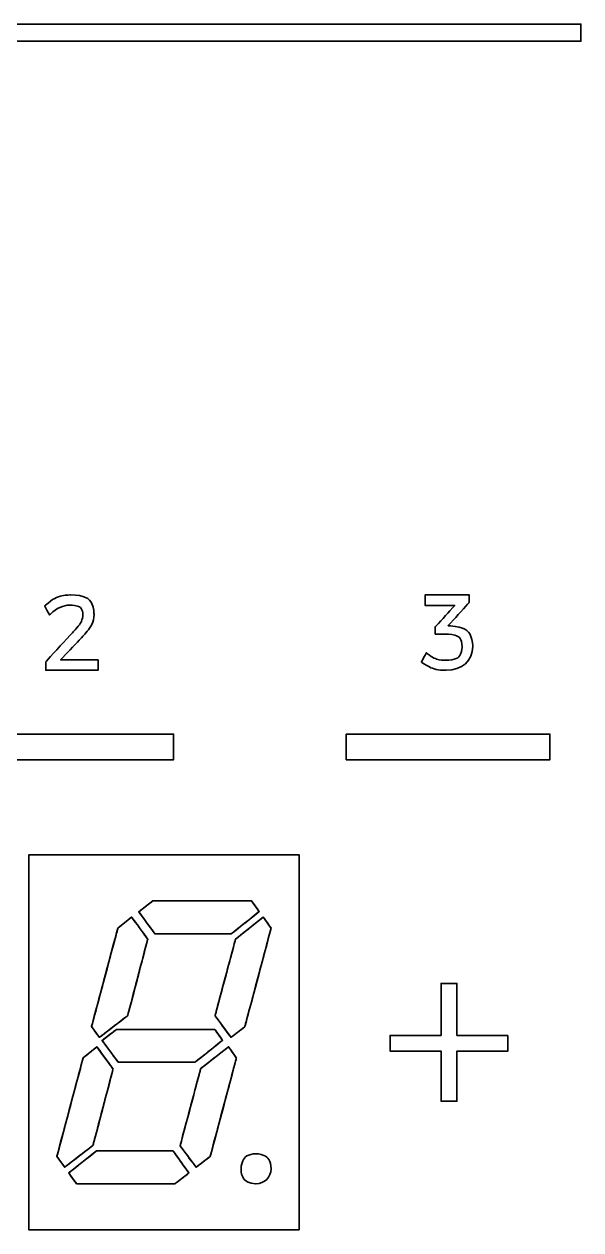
# Model space of a CAD drawing. Extents: x 6336 to 10269, y -393 to 3371.
# Drawn here: x 9113.6 to 9139.6, y 2136.8 to 2193.1 of the extents above; entities that cross this region are included whole.
import ezdxf

# ---------------------------------------------------------------- set-up
doc = ezdxf.new("R2010")
doc.units = 0
doc.header["$LTSCALE"] = 5
doc.layers.add('1', color=7, linetype='CONTINUOUS', true_color=0xffffff)

msp = doc.modelspace()

# ---------------------------------------------------------------- linework, layer by layer
at = {"layer": '1', "color": 7, "linetype": 'Continuous', "lineweight": 35}
for points, knots in [([(9074.571, 2192.293), (9074.571, 2192.293), (9139.571, 2192.293), (9139.571, 2192.293), (9139.571, 2192.293), (9139.571, 2192.293), (9139.571, 2193.093), (9139.571, 2193.093), (9139.571, 2193.093), (9139.571, 2193.093), (9074.571, 2193.093), (9074.571, 2193.093), (9074.571, 2193.093), (9074.571, 2193.093), (9074.571, 2192.293), (9074.571, 2192.293)], [0, 0, 0, 0, 0.2, 0.2, 0.2, 0.3, 0.4, 0.4, 0.4, 0.5, 0.6, 0.6, 0.6, 0.8, 1, 1, 1, 1]), ([(9114.839, 2165.586), (9115.1, 2165.839), (9115.43, 2165.99), (9115.721, 2165.99), (9115.721, 2165.99), (9116.113, 2165.99), (9116.339, 2165.819), (9116.339, 2165.522), (9116.339, 2165.522), (9116.339, 2165.323), (9116.162, 2165.017), (9115.888, 2164.744), (9115.888, 2164.744), (9115.888, 2164.744), (9114.607, 2163.35), (9114.607, 2163.35), (9114.607, 2163.35), (9114.607, 2163.35), (9114.607, 2162.949), (9114.607, 2162.949), (9114.607, 2162.949), (9114.607, 2162.949), (9117.051, 2162.949), (9117.051, 2162.949), (9117.051, 2162.949), (9117.051, 2162.949), (9117.051, 2163.435), (9117.051, 2163.435), (9117.051, 2163.435), (9117.051, 2163.435), (9115.297, 2163.435), (9115.297, 2163.435), (9115.297, 2163.435), (9115.297, 2163.435), (9116.242, 2164.437), (9116.242, 2164.437), (9116.242, 2164.437), (9116.522, 2164.736), (9116.857, 2165.176), (9116.857, 2165.576), (9116.857, 2165.576), (9116.857, 2166.117), (9116.43, 2166.466), (9115.768, 2166.466), (9115.768, 2166.466), (9115.361, 2166.466), (9114.931, 2166.29), (9114.588, 2165.982), (9114.588, 2165.982), (9114.588, 2165.982), (9114.554, 2165.951), (9114.554, 2165.951), (9114.554, 2165.951), (9114.554, 2165.951), (9114.782, 2165.533), (9114.782, 2165.533), (9114.782, 2165.533), (9114.782, 2165.533), (9114.839, 2165.586), (9114.839, 2165.586)], [0, 0, 0, 0, 0.0625, 0.0625, 0.0625, 0.09375, 0.125, 0.125, 0.125, 0.15625, 0.1875, 0.1875, 0.1875, 0.21875, 0.25, 0.25, 0.25, 0.28125, 0.3125, 0.3125, 0.3125, 0.34375, 0.375, 0.375, 0.375, 0.40625, 0.4375, 0.4375, 0.4375, 0.46875, 0.5, 0.5, 0.5, 0.53125, 0.5625, 0.5625, 0.5625, 0.59375, 0.625, 0.625, 0.625, 0.65625, 0.6875, 0.6875, 0.6875, 0.71875, 0.75, 0.75, 0.75, 0.78125, 0.8125, 0.8125, 0.8125, 0.84375, 0.875, 0.875, 0.875, 0.9375, 1, 1, 1, 1]), ([(9133.282, 2162.949), (9134.026, 2162.949), (9134.525, 2163.399), (9134.525, 2164.067), (9134.525, 2164.067), (9134.525, 2164.613), (9134.129, 2164.979), (9133.491, 2165.023), (9133.491, 2165.023), (9133.491, 2165.023), (9133.382, 2165.031), (9133.382, 2165.031), (9133.382, 2165.031), (9133.382, 2165.031), (9134.366, 2166.123), (9134.366, 2166.123), (9134.366, 2166.123), (9134.366, 2166.123), (9134.366, 2166.466), (9134.366, 2166.466), (9134.366, 2166.466), (9134.366, 2166.466), (9132.3, 2166.466), (9132.3, 2166.466), (9132.3, 2166.466), (9132.3, 2166.466), (9132.3, 2165.98), (9132.3, 2165.98), (9132.3, 2165.98), (9132.3, 2165.98), (9133.69, 2165.98), (9133.69, 2165.98), (9133.69, 2165.98), (9133.69, 2165.98), (9132.774, 2164.965), (9132.774, 2164.965), (9132.774, 2164.965), (9132.774, 2164.965), (9132.774, 2164.636), (9132.774, 2164.636), (9132.774, 2164.636), (9132.774, 2164.636), (9133.249, 2164.636), (9133.249, 2164.636), (9133.249, 2164.636), (9133.752, 2164.636), (9134.03, 2164.429), (9134.03, 2164.052), (9134.03, 2164.052), (9134.03, 2163.659), (9133.732, 2163.416), (9133.253, 2163.416), (9133.253, 2163.416), (9132.958, 2163.416), (9132.653, 2163.527), (9132.416, 2163.722), (9132.416, 2163.722), (9132.416, 2163.722), (9132.359, 2163.768), (9132.359, 2163.768), (9132.359, 2163.768), (9132.359, 2163.768), (9132.132, 2163.334), (9132.132, 2163.334), (9132.132, 2163.334), (9132.132, 2163.334), (9132.174, 2163.303), (9132.174, 2163.303), (9132.174, 2163.303), (9132.48, 2163.082), (9132.894, 2162.949), (9133.282, 2162.949)], [0, 0, 0, 0, 0.052632, 0.052632, 0.052632, 0.078947, 0.105263, 0.105263, 0.105263, 0.131579, 0.157895, 0.157895, 0.157895, 0.184211, 0.210526, 0.210526, 0.210526, 0.236842, 0.263158, 0.263158, 0.263158, 0.289474, 0.315789, 0.315789, 0.315789, 0.342105, 0.368421, 0.368421, 0.368421, 0.394737, 0.421053, 0.421053, 0.421053, 0.447368, 0.473684, 0.473684, 0.473684, 0.5, 0.526316, 0.526316, 0.526316, 0.552632, 0.578947, 0.578947, 0.578947, 0.605263, 0.631579, 0.631579, 0.631579, 0.657895, 0.684211, 0.684211, 0.684211, 0.710526, 0.736842, 0.736842, 0.736842, 0.763158, 0.789474, 0.789474, 0.789474, 0.815789, 0.842105, 0.842105, 0.842105, 0.868421, 0.894737, 0.894737, 0.894737, 0.947368, 1, 1, 1, 1]), ([(9111.072, 2158.777), (9111.072, 2158.777), (9120.573, 2158.777), (9120.573, 2158.777), (9120.573, 2158.777), (9120.573, 2158.777), (9120.573, 2159.977), (9120.573, 2159.977), (9120.573, 2159.977), (9120.573, 2159.977), (9111.072, 2159.977), (9111.072, 2159.977), (9111.072, 2159.977), (9111.072, 2159.977), (9111.072, 2158.777), (9111.072, 2158.777)], [0, 0, 0, 0, 0.2, 0.2, 0.2, 0.3, 0.4, 0.4, 0.4, 0.5, 0.6, 0.6, 0.6, 0.8, 1, 1, 1, 1]), ([(9111.072, 2158.777), (9111.072, 2158.777), (9120.573, 2158.777), (9120.573, 2158.777), (9120.573, 2158.777), (9120.573, 2158.777), (9120.573, 2159.977), (9120.573, 2159.977), (9120.573, 2159.977), (9120.573, 2159.977), (9111.072, 2159.977), (9111.072, 2159.977), (9111.072, 2159.977), (9111.072, 2159.977), (9111.072, 2158.777), (9111.072, 2158.777)], [0, 0, 0, 0, 0.2, 0.2, 0.2, 0.3, 0.4, 0.4, 0.4, 0.5, 0.6, 0.6, 0.6, 0.8, 1, 1, 1, 1]), ([(9128.627, 2158.777), (9128.627, 2158.777), (9138.127, 2158.777), (9138.127, 2158.777), (9138.127, 2158.777), (9138.127, 2158.777), (9138.127, 2159.977), (9138.127, 2159.977), (9138.127, 2159.977), (9138.127, 2159.977), (9128.627, 2159.977), (9128.627, 2159.977), (9128.627, 2159.977), (9128.627, 2159.977), (9128.627, 2158.777), (9128.627, 2158.777)], [0, 0, 0, 0, 0.2, 0.2, 0.2, 0.3, 0.4, 0.4, 0.4, 0.5, 0.6, 0.6, 0.6, 0.8, 1, 1, 1, 1]), ([(9128.627, 2158.777), (9128.627, 2158.777), (9138.127, 2158.777), (9138.127, 2158.777), (9138.127, 2158.777), (9138.127, 2158.777), (9138.127, 2159.977), (9138.127, 2159.977), (9138.127, 2159.977), (9138.127, 2159.977), (9128.627, 2159.977), (9128.627, 2159.977), (9128.627, 2159.977), (9128.627, 2159.977), (9128.627, 2158.777), (9128.627, 2158.777)], [0, 0, 0, 0, 0.2, 0.2, 0.2, 0.3, 0.4, 0.4, 0.4, 0.5, 0.6, 0.6, 0.6, 0.8, 1, 1, 1, 1]), ([(9126.421, 2136.847), (9126.421, 2136.847), (9113.821, 2136.847), (9113.821, 2136.847), (9113.821, 2136.847), (9113.821, 2136.847), (9113.821, 2154.346), (9113.821, 2154.346), (9113.821, 2154.346), (9113.821, 2154.346), (9126.421, 2154.346), (9126.421, 2154.346), (9126.421, 2154.346), (9126.421, 2154.346), (9126.421, 2136.847), (9126.421, 2136.847)], [0, 0, 0, 0, 0.2, 0.2, 0.2, 0.3, 0.4, 0.4, 0.4, 0.5, 0.6, 0.6, 0.6, 0.8, 1, 1, 1, 1]), ([(9126.421, 2136.847), (9126.421, 2136.847), (9113.821, 2136.847), (9113.821, 2136.847), (9113.821, 2136.847), (9113.821, 2136.847), (9113.821, 2154.346), (9113.821, 2154.346), (9113.821, 2154.346), (9113.821, 2154.346), (9126.421, 2154.346), (9126.421, 2154.346), (9126.421, 2154.346), (9126.421, 2154.346), (9126.421, 2136.847), (9126.421, 2136.847)], [0, 0, 0, 0, 0.2, 0.2, 0.2, 0.3, 0.4, 0.4, 0.4, 0.5, 0.6, 0.6, 0.6, 0.8, 1, 1, 1, 1]), ([(9119.607, 2152.196), (9119.607, 2152.196), (9118.942, 2151.684), (9118.942, 2151.684), (9118.942, 2151.684), (9118.942, 2151.684), (9119.692, 2150.664), (9119.692, 2150.664), (9119.692, 2150.664), (9119.692, 2150.664), (9123.272, 2150.664), (9123.272, 2150.664), (9123.272, 2150.664), (9123.272, 2150.664), (9124.563, 2151.692), (9124.563, 2151.692), (9124.563, 2151.692), (9124.563, 2151.692), (9124.201, 2152.196), (9124.201, 2152.196), (9124.201, 2152.196), (9124.201, 2152.196), (9119.607, 2152.196), (9119.607, 2152.196)], [0, 0, 0, 0, 0.142857, 0.142857, 0.142857, 0.214286, 0.285714, 0.285714, 0.285714, 0.357143, 0.428571, 0.428571, 0.428571, 0.5, 0.571429, 0.571429, 0.571429, 0.642857, 0.714286, 0.714286, 0.714286, 0.857143, 1, 1, 1, 1]), ([(9119.607, 2152.196), (9119.607, 2152.196), (9118.942, 2151.684), (9118.942, 2151.684), (9118.942, 2151.684), (9118.942, 2151.684), (9119.692, 2150.664), (9119.692, 2150.664), (9119.692, 2150.664), (9119.692, 2150.664), (9123.272, 2150.664), (9123.272, 2150.664), (9123.272, 2150.664), (9123.272, 2150.664), (9124.563, 2151.692), (9124.563, 2151.692), (9124.563, 2151.692), (9124.563, 2151.692), (9124.201, 2152.196), (9124.201, 2152.196), (9124.201, 2152.196), (9124.201, 2152.196), (9119.607, 2152.196), (9119.607, 2152.196)], [0, 0, 0, 0, 0.142857, 0.142857, 0.142857, 0.214286, 0.285714, 0.285714, 0.285714, 0.357143, 0.428571, 0.428571, 0.428571, 0.5, 0.571429, 0.571429, 0.571429, 0.642857, 0.714286, 0.714286, 0.714286, 0.857143, 1, 1, 1, 1]), ([(9123.272, 2150.664), (9123.272, 2150.664), (9119.692, 2150.664), (9119.692, 2150.664), (9119.692, 2150.664), (9119.692, 2150.664), (9118.942, 2151.684), (9118.942, 2151.684), (9118.942, 2151.684), (9118.942, 2151.684), (9119.607, 2152.196), (9119.607, 2152.196), (9119.607, 2152.196), (9119.607, 2152.196), (9124.201, 2152.196), (9124.201, 2152.196), (9124.201, 2152.196), (9124.201, 2152.196), (9124.563, 2151.692), (9124.563, 2151.692), (9124.563, 2151.692), (9124.563, 2151.692), (9123.272, 2150.664), (9123.272, 2150.664)], [0, 0, 0, 0, 0.142857, 0.142857, 0.142857, 0.214286, 0.285714, 0.285714, 0.285714, 0.357143, 0.428571, 0.428571, 0.428571, 0.5, 0.571429, 0.571429, 0.571429, 0.642857, 0.714286, 0.714286, 0.714286, 0.857143, 1, 1, 1, 1]), ([(9123.272, 2150.664), (9123.272, 2150.664), (9119.692, 2150.664), (9119.692, 2150.664), (9119.692, 2150.664), (9119.692, 2150.664), (9118.942, 2151.684), (9118.942, 2151.684), (9118.942, 2151.684), (9118.942, 2151.684), (9119.607, 2152.196), (9119.607, 2152.196), (9119.607, 2152.196), (9119.607, 2152.196), (9124.201, 2152.196), (9124.201, 2152.196), (9124.201, 2152.196), (9124.201, 2152.196), (9124.563, 2151.692), (9124.563, 2151.692), (9124.563, 2151.692), (9124.563, 2151.692), (9123.272, 2150.664), (9123.272, 2150.664)], [0, 0, 0, 0, 0.142857, 0.142857, 0.142857, 0.214286, 0.285714, 0.285714, 0.285714, 0.357143, 0.428571, 0.428571, 0.428571, 0.5, 0.571429, 0.571429, 0.571429, 0.642857, 0.714286, 0.714286, 0.714286, 0.857143, 1, 1, 1, 1]), ([(9118.612, 2151.439), (9118.612, 2151.439), (9117.968, 2150.916), (9117.968, 2150.916), (9117.968, 2150.916), (9117.968, 2150.916), (9116.743, 2146.33), (9116.743, 2146.33), (9116.743, 2146.33), (9116.743, 2146.33), (9117.109, 2145.825), (9117.109, 2145.825), (9117.109, 2145.825), (9117.109, 2145.825), (9118.426, 2146.839), (9118.426, 2146.839), (9118.426, 2146.839), (9118.426, 2146.839), (9119.365, 2150.408), (9119.365, 2150.408), (9119.365, 2150.408), (9119.365, 2150.408), (9118.612, 2151.439), (9118.612, 2151.439)], [0, 0, 0, 0, 0.142857, 0.142857, 0.142857, 0.214286, 0.285714, 0.285714, 0.285714, 0.357143, 0.428571, 0.428571, 0.428571, 0.5, 0.571429, 0.571429, 0.571429, 0.642857, 0.714286, 0.714286, 0.714286, 0.857143, 1, 1, 1, 1]), ([(9118.612, 2151.439), (9118.612, 2151.439), (9117.968, 2150.916), (9117.968, 2150.916), (9117.968, 2150.916), (9117.968, 2150.916), (9116.743, 2146.33), (9116.743, 2146.33), (9116.743, 2146.33), (9116.743, 2146.33), (9117.109, 2145.825), (9117.109, 2145.825), (9117.109, 2145.825), (9117.109, 2145.825), (9118.426, 2146.839), (9118.426, 2146.839), (9118.426, 2146.839), (9118.426, 2146.839), (9119.365, 2150.408), (9119.365, 2150.408), (9119.365, 2150.408), (9119.365, 2150.408), (9118.612, 2151.439), (9118.612, 2151.439)], [0, 0, 0, 0, 0.142857, 0.142857, 0.142857, 0.214286, 0.285714, 0.285714, 0.285714, 0.357143, 0.428571, 0.428571, 0.428571, 0.5, 0.571429, 0.571429, 0.571429, 0.642857, 0.714286, 0.714286, 0.714286, 0.857143, 1, 1, 1, 1]), ([(9117.109, 2145.825), (9117.109, 2145.825), (9116.743, 2146.33), (9116.743, 2146.33), (9116.743, 2146.33), (9116.743, 2146.33), (9117.968, 2150.916), (9117.968, 2150.916), (9117.968, 2150.916), (9117.968, 2150.916), (9118.612, 2151.439), (9118.612, 2151.439), (9118.612, 2151.439), (9118.612, 2151.439), (9119.365, 2150.408), (9119.365, 2150.408), (9119.365, 2150.408), (9119.365, 2150.408), (9118.426, 2146.839), (9118.426, 2146.839), (9118.426, 2146.839), (9118.426, 2146.839), (9117.109, 2145.825), (9117.109, 2145.825)], [0, 0, 0, 0, 0.142857, 0.142857, 0.142857, 0.214286, 0.285714, 0.285714, 0.285714, 0.357143, 0.428571, 0.428571, 0.428571, 0.5, 0.571429, 0.571429, 0.571429, 0.642857, 0.714286, 0.714286, 0.714286, 0.857143, 1, 1, 1, 1]), ([(9117.109, 2145.825), (9117.109, 2145.825), (9116.743, 2146.33), (9116.743, 2146.33), (9116.743, 2146.33), (9116.743, 2146.33), (9117.968, 2150.916), (9117.968, 2150.916), (9117.968, 2150.916), (9117.968, 2150.916), (9118.612, 2151.439), (9118.612, 2151.439), (9118.612, 2151.439), (9118.612, 2151.439), (9119.365, 2150.408), (9119.365, 2150.408), (9119.365, 2150.408), (9119.365, 2150.408), (9118.426, 2146.839), (9118.426, 2146.839), (9118.426, 2146.839), (9118.426, 2146.839), (9117.109, 2145.825), (9117.109, 2145.825)], [0, 0, 0, 0, 0.142857, 0.142857, 0.142857, 0.214286, 0.285714, 0.285714, 0.285714, 0.357143, 0.428571, 0.428571, 0.428571, 0.5, 0.571429, 0.571429, 0.571429, 0.642857, 0.714286, 0.714286, 0.714286, 0.857143, 1, 1, 1, 1]), ([(9124.756, 2151.441), (9124.756, 2151.441), (9123.462, 2150.409), (9123.462, 2150.409), (9123.462, 2150.409), (9123.462, 2150.409), (9122.503, 2146.833), (9122.503, 2146.833), (9122.503, 2146.833), (9122.503, 2146.833), (9123.249, 2145.823), (9123.249, 2145.823), (9123.249, 2145.823), (9123.249, 2145.823), (9123.893, 2146.324), (9123.893, 2146.324), (9123.893, 2146.324), (9123.893, 2146.324), (9125.118, 2150.917), (9125.118, 2150.917), (9125.118, 2150.917), (9125.118, 2150.917), (9124.756, 2151.441), (9124.756, 2151.441)], [0, 0, 0, 0, 0.142857, 0.142857, 0.142857, 0.214286, 0.285714, 0.285714, 0.285714, 0.357143, 0.428571, 0.428571, 0.428571, 0.5, 0.571429, 0.571429, 0.571429, 0.642857, 0.714286, 0.714286, 0.714286, 0.857143, 1, 1, 1, 1]), ([(9124.756, 2151.441), (9124.756, 2151.441), (9123.462, 2150.409), (9123.462, 2150.409), (9123.462, 2150.409), (9123.462, 2150.409), (9122.503, 2146.833), (9122.503, 2146.833), (9122.503, 2146.833), (9122.503, 2146.833), (9123.249, 2145.823), (9123.249, 2145.823), (9123.249, 2145.823), (9123.249, 2145.823), (9123.893, 2146.324), (9123.893, 2146.324), (9123.893, 2146.324), (9123.893, 2146.324), (9125.118, 2150.917), (9125.118, 2150.917), (9125.118, 2150.917), (9125.118, 2150.917), (9124.756, 2151.441), (9124.756, 2151.441)], [0, 0, 0, 0, 0.142857, 0.142857, 0.142857, 0.214286, 0.285714, 0.285714, 0.285714, 0.357143, 0.428571, 0.428571, 0.428571, 0.5, 0.571429, 0.571429, 0.571429, 0.642857, 0.714286, 0.714286, 0.714286, 0.857143, 1, 1, 1, 1]), ([(9123.249, 2145.823), (9123.249, 2145.823), (9122.503, 2146.833), (9122.503, 2146.833), (9122.503, 2146.833), (9122.503, 2146.833), (9123.462, 2150.409), (9123.462, 2150.409), (9123.462, 2150.409), (9123.462, 2150.409), (9124.756, 2151.441), (9124.756, 2151.441), (9124.756, 2151.441), (9124.756, 2151.441), (9125.118, 2150.917), (9125.118, 2150.917), (9125.118, 2150.917), (9125.118, 2150.917), (9123.893, 2146.324), (9123.893, 2146.324), (9123.893, 2146.324), (9123.893, 2146.324), (9123.249, 2145.823), (9123.249, 2145.823)], [0, 0, 0, 0, 0.142857, 0.142857, 0.142857, 0.214286, 0.285714, 0.285714, 0.285714, 0.357143, 0.428571, 0.428571, 0.428571, 0.5, 0.571429, 0.571429, 0.571429, 0.642857, 0.714286, 0.714286, 0.714286, 0.857143, 1, 1, 1, 1]), ([(9123.249, 2145.823), (9123.249, 2145.823), (9122.503, 2146.833), (9122.503, 2146.833), (9122.503, 2146.833), (9122.503, 2146.833), (9123.462, 2150.409), (9123.462, 2150.409), (9123.462, 2150.409), (9123.462, 2150.409), (9124.756, 2151.441), (9124.756, 2151.441), (9124.756, 2151.441), (9124.756, 2151.441), (9125.118, 2150.917), (9125.118, 2150.917), (9125.118, 2150.917), (9125.118, 2150.917), (9123.893, 2146.324), (9123.893, 2146.324), (9123.893, 2146.324), (9123.893, 2146.324), (9123.249, 2145.823), (9123.249, 2145.823)], [0, 0, 0, 0, 0.142857, 0.142857, 0.142857, 0.214286, 0.285714, 0.285714, 0.285714, 0.357143, 0.428571, 0.428571, 0.428571, 0.5, 0.571429, 0.571429, 0.571429, 0.642857, 0.714286, 0.714286, 0.714286, 0.857143, 1, 1, 1, 1]), ([(9136.17, 2145.915), (9136.17, 2145.915), (9133.785, 2145.915), (9133.785, 2145.915), (9133.785, 2145.915), (9133.785, 2145.915), (9133.785, 2148.346), (9133.785, 2148.346), (9133.785, 2148.346), (9133.785, 2148.346), (9133.052, 2148.346), (9133.052, 2148.346), (9133.052, 2148.346), (9133.052, 2148.346), (9133.052, 2145.915), (9133.052, 2145.915), (9133.052, 2145.915), (9133.052, 2145.915), (9130.668, 2145.915), (9130.668, 2145.915), (9130.668, 2145.915), (9130.668, 2145.915), (9130.668, 2145.185), (9130.668, 2145.185), (9130.668, 2145.185), (9130.668, 2145.185), (9133.052, 2145.185), (9133.052, 2145.185), (9133.052, 2145.185), (9133.052, 2145.185), (9133.052, 2142.846), (9133.052, 2142.846), (9133.052, 2142.846), (9133.052, 2142.846), (9133.785, 2142.846), (9133.785, 2142.846), (9133.785, 2142.846), (9133.785, 2142.846), (9133.785, 2145.185), (9133.785, 2145.185), (9133.785, 2145.185), (9133.785, 2145.185), (9136.17, 2145.185), (9136.17, 2145.185), (9136.17, 2145.185), (9136.17, 2145.185), (9136.17, 2145.915), (9136.17, 2145.915)], [0, 0, 0, 0, 0.076923, 0.076923, 0.076923, 0.115385, 0.153846, 0.153846, 0.153846, 0.192308, 0.230769, 0.230769, 0.230769, 0.269231, 0.307692, 0.307692, 0.307692, 0.346154, 0.384615, 0.384615, 0.384615, 0.423077, 0.461538, 0.461538, 0.461538, 0.5, 0.538462, 0.538462, 0.538462, 0.576923, 0.615385, 0.615385, 0.615385, 0.653846, 0.692308, 0.692308, 0.692308, 0.730769, 0.769231, 0.769231, 0.769231, 0.807692, 0.846154, 0.846154, 0.846154, 0.923077, 1, 1, 1, 1]), ([(9117.901, 2146.197), (9117.901, 2146.197), (9117.232, 2145.685), (9117.232, 2145.685), (9117.232, 2145.685), (9117.232, 2145.685), (9117.986, 2144.664), (9117.986, 2144.664), (9117.986, 2144.664), (9117.986, 2144.664), (9121.566, 2144.664), (9121.566, 2144.664), (9121.566, 2144.664), (9121.566, 2144.664), (9122.853, 2145.692), (9122.853, 2145.692), (9122.853, 2145.692), (9122.853, 2145.692), (9122.491, 2146.197), (9122.491, 2146.197), (9122.491, 2146.197), (9122.491, 2146.197), (9117.901, 2146.197), (9117.901, 2146.197)], [0, 0, 0, 0, 0.142857, 0.142857, 0.142857, 0.214286, 0.285714, 0.285714, 0.285714, 0.357143, 0.428571, 0.428571, 0.428571, 0.5, 0.571429, 0.571429, 0.571429, 0.642857, 0.714286, 0.714286, 0.714286, 0.857143, 1, 1, 1, 1]), ([(9117.901, 2146.197), (9117.901, 2146.197), (9117.232, 2145.685), (9117.232, 2145.685), (9117.232, 2145.685), (9117.232, 2145.685), (9117.986, 2144.664), (9117.986, 2144.664), (9117.986, 2144.664), (9117.986, 2144.664), (9121.566, 2144.664), (9121.566, 2144.664), (9121.566, 2144.664), (9121.566, 2144.664), (9122.853, 2145.692), (9122.853, 2145.692), (9122.853, 2145.692), (9122.853, 2145.692), (9122.491, 2146.197), (9122.491, 2146.197), (9122.491, 2146.197), (9122.491, 2146.197), (9117.901, 2146.197), (9117.901, 2146.197)], [0, 0, 0, 0, 0.142857, 0.142857, 0.142857, 0.214286, 0.285714, 0.285714, 0.285714, 0.357143, 0.428571, 0.428571, 0.428571, 0.5, 0.571429, 0.571429, 0.571429, 0.642857, 0.714286, 0.714286, 0.714286, 0.857143, 1, 1, 1, 1]), ([(9121.566, 2144.664), (9121.566, 2144.664), (9117.986, 2144.664), (9117.986, 2144.664), (9117.986, 2144.664), (9117.986, 2144.664), (9117.232, 2145.685), (9117.232, 2145.685), (9117.232, 2145.685), (9117.232, 2145.685), (9117.901, 2146.197), (9117.901, 2146.197), (9117.901, 2146.197), (9117.901, 2146.197), (9122.491, 2146.197), (9122.491, 2146.197), (9122.491, 2146.197), (9122.491, 2146.197), (9122.853, 2145.692), (9122.853, 2145.692), (9122.853, 2145.692), (9122.853, 2145.692), (9121.566, 2144.664), (9121.566, 2144.664)], [0, 0, 0, 0, 0.142857, 0.142857, 0.142857, 0.214286, 0.285714, 0.285714, 0.285714, 0.357143, 0.428571, 0.428571, 0.428571, 0.5, 0.571429, 0.571429, 0.571429, 0.642857, 0.714286, 0.714286, 0.714286, 0.857143, 1, 1, 1, 1]), ([(9121.566, 2144.664), (9121.566, 2144.664), (9117.986, 2144.664), (9117.986, 2144.664), (9117.986, 2144.664), (9117.986, 2144.664), (9117.232, 2145.685), (9117.232, 2145.685), (9117.232, 2145.685), (9117.232, 2145.685), (9117.901, 2146.197), (9117.901, 2146.197), (9117.901, 2146.197), (9117.901, 2146.197), (9122.491, 2146.197), (9122.491, 2146.197), (9122.491, 2146.197), (9122.491, 2146.197), (9122.853, 2145.692), (9122.853, 2145.692), (9122.853, 2145.692), (9122.853, 2145.692), (9121.566, 2144.664), (9121.566, 2144.664)], [0, 0, 0, 0, 0.142857, 0.142857, 0.142857, 0.214286, 0.285714, 0.285714, 0.285714, 0.357143, 0.428571, 0.428571, 0.428571, 0.5, 0.571429, 0.571429, 0.571429, 0.642857, 0.714286, 0.714286, 0.714286, 0.857143, 1, 1, 1, 1]), ([(9116.993, 2145.386), (9116.993, 2145.386), (9116.349, 2144.867), (9116.349, 2144.867), (9116.349, 2144.867), (9116.349, 2144.867), (9115.124, 2140.273), (9115.124, 2140.273), (9115.124, 2140.273), (9115.124, 2140.273), (9115.489, 2139.765), (9115.489, 2139.765), (9115.489, 2139.765), (9115.489, 2139.765), (9116.784, 2140.771), (9116.784, 2140.771), (9116.784, 2140.771), (9116.784, 2140.771), (9116.81, 2140.789), (9116.81, 2140.789), (9116.81, 2140.789), (9116.81, 2140.789), (9117.746, 2144.347), (9117.746, 2144.347), (9117.746, 2144.347), (9117.746, 2144.347), (9116.993, 2145.386), (9116.993, 2145.386)], [0, 0, 0, 0, 0.125, 0.125, 0.125, 0.1875, 0.25, 0.25, 0.25, 0.3125, 0.375, 0.375, 0.375, 0.4375, 0.5, 0.5, 0.5, 0.5625, 0.625, 0.625, 0.625, 0.6875, 0.75, 0.75, 0.75, 0.875, 1, 1, 1, 1]), ([(9116.993, 2145.386), (9116.993, 2145.386), (9116.349, 2144.867), (9116.349, 2144.867), (9116.349, 2144.867), (9116.349, 2144.867), (9115.124, 2140.273), (9115.124, 2140.273), (9115.124, 2140.273), (9115.124, 2140.273), (9115.489, 2139.765), (9115.489, 2139.765), (9115.489, 2139.765), (9115.489, 2139.765), (9116.784, 2140.771), (9116.784, 2140.771), (9116.784, 2140.771), (9116.784, 2140.771), (9116.81, 2140.789), (9116.81, 2140.789), (9116.81, 2140.789), (9116.81, 2140.789), (9117.746, 2144.347), (9117.746, 2144.347), (9117.746, 2144.347), (9117.746, 2144.347), (9116.993, 2145.386), (9116.993, 2145.386)], [0, 0, 0, 0, 0.125, 0.125, 0.125, 0.1875, 0.25, 0.25, 0.25, 0.3125, 0.375, 0.375, 0.375, 0.4375, 0.5, 0.5, 0.5, 0.5625, 0.625, 0.625, 0.625, 0.6875, 0.75, 0.75, 0.75, 0.875, 1, 1, 1, 1]), ([(9115.489, 2139.765), (9115.489, 2139.765), (9115.124, 2140.273), (9115.124, 2140.273), (9115.124, 2140.273), (9115.124, 2140.273), (9116.349, 2144.867), (9116.349, 2144.867), (9116.349, 2144.867), (9116.349, 2144.867), (9116.993, 2145.386), (9116.993, 2145.386), (9116.993, 2145.386), (9116.993, 2145.386), (9117.746, 2144.347), (9117.746, 2144.347), (9117.746, 2144.347), (9117.746, 2144.347), (9116.81, 2140.789), (9116.81, 2140.789), (9116.81, 2140.789), (9116.81, 2140.789), (9116.784, 2140.771), (9116.784, 2140.771), (9116.784, 2140.771), (9116.784, 2140.771), (9115.489, 2139.765), (9115.489, 2139.765)], [0, 0, 0, 0, 0.125, 0.125, 0.125, 0.1875, 0.25, 0.25, 0.25, 0.3125, 0.375, 0.375, 0.375, 0.4375, 0.5, 0.5, 0.5, 0.5625, 0.625, 0.625, 0.625, 0.6875, 0.75, 0.75, 0.75, 0.875, 1, 1, 1, 1]), ([(9115.489, 2139.765), (9115.489, 2139.765), (9115.124, 2140.273), (9115.124, 2140.273), (9115.124, 2140.273), (9115.124, 2140.273), (9116.349, 2144.867), (9116.349, 2144.867), (9116.349, 2144.867), (9116.349, 2144.867), (9116.993, 2145.386), (9116.993, 2145.386), (9116.993, 2145.386), (9116.993, 2145.386), (9117.746, 2144.347), (9117.746, 2144.347), (9117.746, 2144.347), (9117.746, 2144.347), (9116.81, 2140.789), (9116.81, 2140.789), (9116.81, 2140.789), (9116.81, 2140.789), (9116.784, 2140.771), (9116.784, 2140.771), (9116.784, 2140.771), (9116.784, 2140.771), (9115.489, 2139.765), (9115.489, 2139.765)], [0, 0, 0, 0, 0.125, 0.125, 0.125, 0.1875, 0.25, 0.25, 0.25, 0.3125, 0.375, 0.375, 0.375, 0.4375, 0.5, 0.5, 0.5, 0.5625, 0.625, 0.625, 0.625, 0.6875, 0.75, 0.75, 0.75, 0.875, 1, 1, 1, 1]), ([(9123.138, 2145.386), (9123.138, 2145.386), (9121.836, 2144.37), (9121.836, 2144.37), (9121.836, 2144.37), (9121.836, 2144.37), (9120.874, 2140.767), (9120.874, 2140.767), (9120.874, 2140.767), (9120.874, 2140.767), (9121.62, 2139.765), (9121.62, 2139.765), (9121.62, 2139.765), (9121.62, 2139.765), (9122.278, 2140.274), (9122.278, 2140.274), (9122.278, 2140.274), (9122.278, 2140.274), (9123.5, 2144.86), (9123.5, 2144.86), (9123.5, 2144.86), (9123.5, 2144.86), (9123.138, 2145.386), (9123.138, 2145.386)], [0, 0, 0, 0, 0.142857, 0.142857, 0.142857, 0.214286, 0.285714, 0.285714, 0.285714, 0.357143, 0.428571, 0.428571, 0.428571, 0.5, 0.571429, 0.571429, 0.571429, 0.642857, 0.714286, 0.714286, 0.714286, 0.857143, 1, 1, 1, 1]), ([(9123.138, 2145.386), (9123.138, 2145.386), (9121.836, 2144.37), (9121.836, 2144.37), (9121.836, 2144.37), (9121.836, 2144.37), (9120.874, 2140.767), (9120.874, 2140.767), (9120.874, 2140.767), (9120.874, 2140.767), (9121.62, 2139.765), (9121.62, 2139.765), (9121.62, 2139.765), (9121.62, 2139.765), (9122.278, 2140.274), (9122.278, 2140.274), (9122.278, 2140.274), (9122.278, 2140.274), (9123.5, 2144.86), (9123.5, 2144.86), (9123.5, 2144.86), (9123.5, 2144.86), (9123.138, 2145.386), (9123.138, 2145.386)], [0, 0, 0, 0, 0.142857, 0.142857, 0.142857, 0.214286, 0.285714, 0.285714, 0.285714, 0.357143, 0.428571, 0.428571, 0.428571, 0.5, 0.571429, 0.571429, 0.571429, 0.642857, 0.714286, 0.714286, 0.714286, 0.857143, 1, 1, 1, 1]), ([(9121.62, 2139.765), (9121.62, 2139.765), (9120.874, 2140.767), (9120.874, 2140.767), (9120.874, 2140.767), (9120.874, 2140.767), (9121.836, 2144.37), (9121.836, 2144.37), (9121.836, 2144.37), (9121.836, 2144.37), (9123.138, 2145.386), (9123.138, 2145.386), (9123.138, 2145.386), (9123.138, 2145.386), (9123.5, 2144.86), (9123.5, 2144.86), (9123.5, 2144.86), (9123.5, 2144.86), (9122.278, 2140.274), (9122.278, 2140.274), (9122.278, 2140.274), (9122.278, 2140.274), (9121.62, 2139.765), (9121.62, 2139.765)], [0, 0, 0, 0, 0.142857, 0.142857, 0.142857, 0.214286, 0.285714, 0.285714, 0.285714, 0.357143, 0.428571, 0.428571, 0.428571, 0.5, 0.571429, 0.571429, 0.571429, 0.642857, 0.714286, 0.714286, 0.714286, 0.857143, 1, 1, 1, 1]), ([(9121.62, 2139.765), (9121.62, 2139.765), (9120.874, 2140.767), (9120.874, 2140.767), (9120.874, 2140.767), (9120.874, 2140.767), (9121.836, 2144.37), (9121.836, 2144.37), (9121.836, 2144.37), (9121.836, 2144.37), (9123.138, 2145.386), (9123.138, 2145.386), (9123.138, 2145.386), (9123.138, 2145.386), (9123.5, 2144.86), (9123.5, 2144.86), (9123.5, 2144.86), (9123.5, 2144.86), (9122.278, 2140.274), (9122.278, 2140.274), (9122.278, 2140.274), (9122.278, 2140.274), (9121.62, 2139.765), (9121.62, 2139.765)], [0, 0, 0, 0, 0.142857, 0.142857, 0.142857, 0.214286, 0.285714, 0.285714, 0.285714, 0.357143, 0.428571, 0.428571, 0.428571, 0.5, 0.571429, 0.571429, 0.571429, 0.642857, 0.714286, 0.714286, 0.714286, 0.857143, 1, 1, 1, 1]), ([(9116.971, 2140.529), (9116.971, 2140.529), (9115.68, 2139.501), (9115.68, 2139.501), (9115.68, 2139.501), (9115.68, 2139.501), (9116.046, 2138.996), (9116.046, 2138.996), (9116.046, 2138.996), (9116.046, 2138.996), (9120.635, 2138.996), (9120.635, 2138.996), (9120.635, 2138.996), (9120.635, 2138.996), (9121.283, 2139.501), (9121.283, 2139.501), (9121.283, 2139.501), (9121.283, 2139.501), (9120.548, 2140.529), (9120.548, 2140.529), (9120.548, 2140.529), (9120.548, 2140.529), (9116.971, 2140.529), (9116.971, 2140.529)], [0, 0, 0, 0, 0.142857, 0.142857, 0.142857, 0.214286, 0.285714, 0.285714, 0.285714, 0.357143, 0.428571, 0.428571, 0.428571, 0.5, 0.571429, 0.571429, 0.571429, 0.642857, 0.714286, 0.714286, 0.714286, 0.857143, 1, 1, 1, 1]), ([(9116.971, 2140.529), (9116.971, 2140.529), (9115.68, 2139.501), (9115.68, 2139.501), (9115.68, 2139.501), (9115.68, 2139.501), (9116.046, 2138.996), (9116.046, 2138.996), (9116.046, 2138.996), (9116.046, 2138.996), (9120.635, 2138.996), (9120.635, 2138.996), (9120.635, 2138.996), (9120.635, 2138.996), (9121.283, 2139.501), (9121.283, 2139.501), (9121.283, 2139.501), (9121.283, 2139.501), (9120.548, 2140.529), (9120.548, 2140.529), (9120.548, 2140.529), (9120.548, 2140.529), (9116.971, 2140.529), (9116.971, 2140.529)], [0, 0, 0, 0, 0.142857, 0.142857, 0.142857, 0.214286, 0.285714, 0.285714, 0.285714, 0.357143, 0.428571, 0.428571, 0.428571, 0.5, 0.571429, 0.571429, 0.571429, 0.642857, 0.714286, 0.714286, 0.714286, 0.857143, 1, 1, 1, 1]), ([(9120.635, 2138.996), (9120.635, 2138.996), (9116.046, 2138.996), (9116.046, 2138.996), (9116.046, 2138.996), (9116.046, 2138.996), (9115.68, 2139.501), (9115.68, 2139.501), (9115.68, 2139.501), (9115.68, 2139.501), (9116.971, 2140.529), (9116.971, 2140.529), (9116.971, 2140.529), (9116.971, 2140.529), (9120.548, 2140.529), (9120.548, 2140.529), (9120.548, 2140.529), (9120.548, 2140.529), (9121.283, 2139.501), (9121.283, 2139.501), (9121.283, 2139.501), (9121.283, 2139.501), (9120.635, 2138.996), (9120.635, 2138.996)], [0, 0, 0, 0, 0.142857, 0.142857, 0.142857, 0.214286, 0.285714, 0.285714, 0.285714, 0.357143, 0.428571, 0.428571, 0.428571, 0.5, 0.571429, 0.571429, 0.571429, 0.642857, 0.714286, 0.714286, 0.714286, 0.857143, 1, 1, 1, 1]), ([(9120.635, 2138.996), (9120.635, 2138.996), (9116.046, 2138.996), (9116.046, 2138.996), (9116.046, 2138.996), (9116.046, 2138.996), (9115.68, 2139.501), (9115.68, 2139.501), (9115.68, 2139.501), (9115.68, 2139.501), (9116.971, 2140.529), (9116.971, 2140.529), (9116.971, 2140.529), (9116.971, 2140.529), (9120.548, 2140.529), (9120.548, 2140.529), (9120.548, 2140.529), (9120.548, 2140.529), (9121.283, 2139.501), (9121.283, 2139.501), (9121.283, 2139.501), (9121.283, 2139.501), (9120.635, 2138.996), (9120.635, 2138.996)], [0, 0, 0, 0, 0.142857, 0.142857, 0.142857, 0.214286, 0.285714, 0.285714, 0.285714, 0.357143, 0.428571, 0.428571, 0.428571, 0.5, 0.571429, 0.571429, 0.571429, 0.642857, 0.714286, 0.714286, 0.714286, 0.857143, 1, 1, 1, 1]), ([(9125.118, 2139.696), (9125.118, 2139.31), (9124.805, 2138.996), (9124.418, 2138.996), (9124.418, 2138.996), (9124.032, 2138.996), (9123.718, 2139.31), (9123.718, 2139.696), (9123.718, 2139.696), (9123.718, 2140.083), (9124.032, 2140.397), (9124.418, 2140.397), (9124.418, 2140.397), (9124.805, 2140.397), (9125.118, 2140.083), (9125.118, 2139.696)], [0, 0, 0, 0, 0.2, 0.2, 0.2, 0.3, 0.4, 0.4, 0.4, 0.5, 0.6, 0.6, 0.6, 0.8, 1, 1, 1, 1])]:
    msp.add_open_spline(points, degree=3, knots=knots, dxfattribs=at)

doc.saveas('drawing.dxf')
